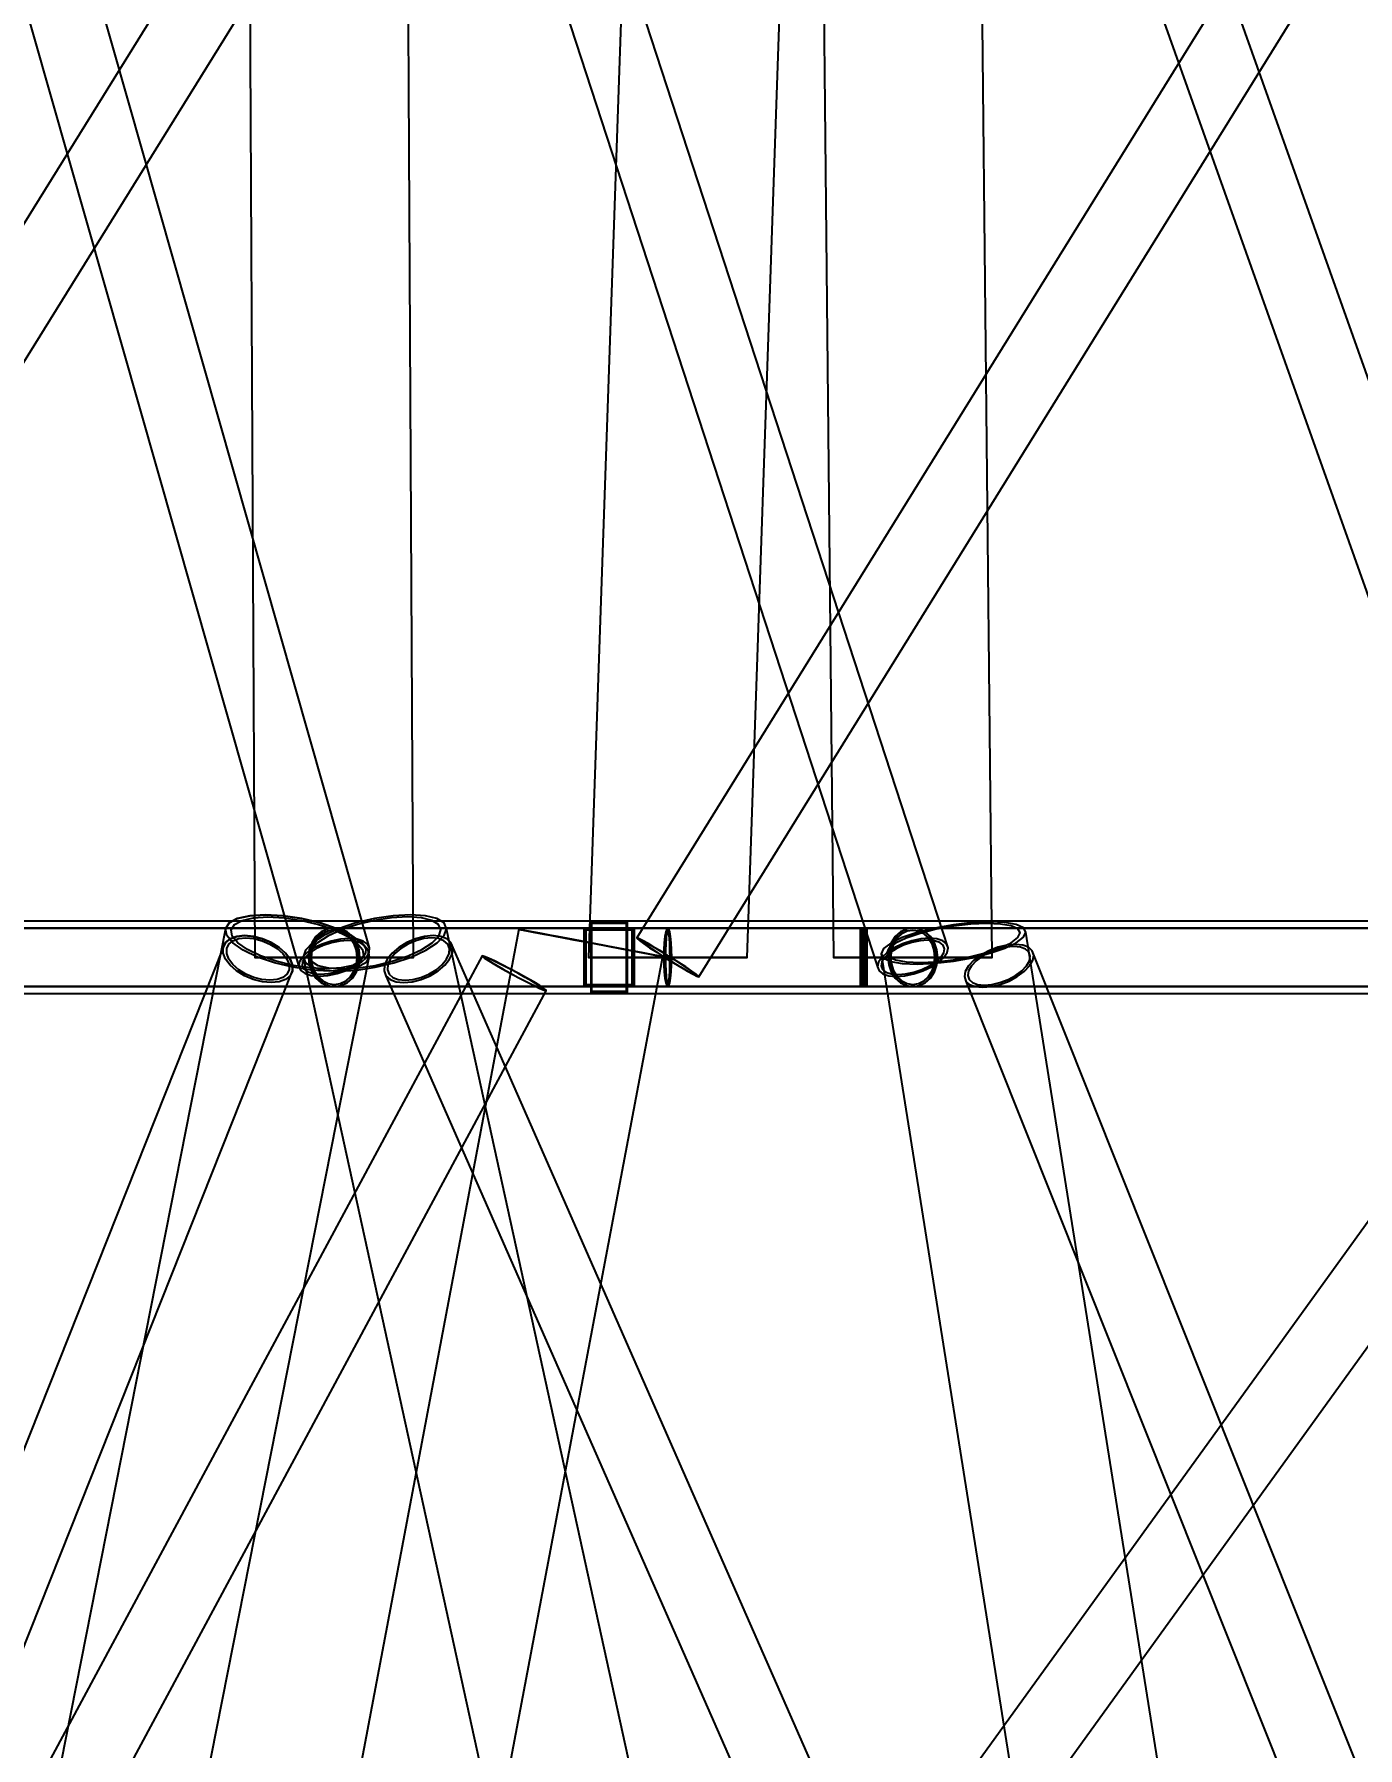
# Model space of a CAD drawing. Header units: millimetres. Extents: x -123812 to 252100, y -3000 to 639000.
# Drawn here: x -19576 to -10403, y 44520 to 56400 of the extents above; entities that cross this region are included whole.
import ezdxf

# ---------------------------------------------------------------- set-up
doc = ezdxf.new("R2010")
doc.units = ezdxf.units.MM
doc.layers.add('D-STR-DIM', color=7, linetype='Continuous', lineweight=13)
doc.layers.add('D-STR-STRC', color=7, linetype='Continuous', lineweight=25)
doc.styles.add('OpenSansCondensed-Light', font='OpenSansCondensed-Light.ttf')
doc.styles.add('TOWER_UNICODE', font='Arial Unicode.ttf')
doc.dimstyles.new('EZDXF', dxfattribs={"dimtxt": 0.25, "dimasz": 0.175, "dimexe": 0.375, "dimexo": 0.125, "dimgap": 0.1, "dimtad": 1, "dimlfac": 100, "dimzin": 12, "dimdsep": 46, "dimtxsty": 'OpenSansCondensed-Light', "dimblk": 'ARCHTICK', "dimcen": 2.5, "dimazin": 3, "dimtfac": 0.5, "dimtmove": 2, "dimatfit": 3})

# ---------------------------------------------------------------- blocks, each defined once
blk = doc.blocks.new('_ARCHTICK')
at = {"color": 0, "linetype": 'BYBLOCK', "const_width": 0.15}
blk.add_lwpolyline([(-0.5, -0.5), (0.5, 0.5)], dxfattribs=at)

msp = doc.modelspace()

# ---------------------------------------------------------------- linework, layer by layer
at = {"layer": 'D-STR-STRC'}
for points in [[(-14968.4, 62634.5), (-22720.8, 50134.5), (-22721.1, 50129.9), (-22706.8, 50116.5), (-22678.8, 50095.1), (-22639.1, 50067.3), (-22590.4, 50034.8), (-22536, 50000), (-22479.6, 49965.2), (-22425.1, 49932.7), (-22376.1, 49904.9), (-22336.1, 49883.5), (-22307.6, 49870.1), (-22292.8, 49865.5), (-14540.4, 62365.5)], [(-7659.8, 62634.1), (-15400.1, 50134.1), (-15398.4, 50129.5), (-15382.1, 50116.1), (-15352.4, 50094.8), (-15311.4, 50067), (-15261.7, 50034.7), (-15206.8, 50000), (-15150.4, 49965.3), (-15096.4, 49933), (-15048.5, 49905.2), (-15009.8, 49883.9), (-14983.1, 49870.5), (-14970.2, 49865.9), (-7229.9, 62365.9)], [(-8937.2, 50094.8), (-13379.4, 62594.8), (-13403, 62616.1), (-13440.9, 62629.5), (-13490.6, 62634.1), (-13548.8, 62629.5), (-13611.3, 62616.1), (-13674.1, 62594.8), (-13732.8, 62567), (-13783.3, 62534.7), (-13822.4, 62500), (-13847.2, 62465.3), (-13856.1, 62433), (-13848.6, 62405.2), (-9406.3, 49905.2)], [(-21304.2, 62435), (-17742.6, 49935), (-17728.8, 49908.1), (-17699.2, 49887.4), (-17655.8, 49874.4), (-17601.6, 49870), (-17540.3, 49874.4), (-17476.1, 49887.4), (-17413.3, 49908.1), (-17356.3, 49935), (-17308.8, 49966.4), (-17274.2, 50000), (-17254.8, 50033.6), (-17251.9, 50065), (-20813.5, 62565)], [(-17806.7, 62433.7), (-13730.6, 49933.7), (-13720.3, 49906.2), (-13694.1, 49885.1), (-13653.8, 49871.9), (-13602.1, 49867.4), (-13542.5, 49871.9), (-13479.1, 49885.1), (-13416.3, 49906.2), (-13358.2, 49933.7), (-13308.9, 49965.7), (-13271.7, 50000), (-13249.2, 50034.3), (-13242.8, 50066.3), (-17319, 62566.3)], [(-19742.4, 37402.3), (-17254, 50002.3), (-17262.9, 50049.4), (-17305.2, 50100), (-17378, 50150.6), (-17476.3, 50197.7), (-17593.4, 50238.2), (-17721.4, 50269.2), (-17851.4, 50288.7), (-17974.8, 50295.4), (-18083, 50288.7), (-18168.7, 50269.2), (-18226, 50238.2), (-18251.1, 50197.7), (-20739.4, 37597.7)], [(-13958.5, 37597.7), (-16717.8, 50197.7), (-16735.4, 50238.2), (-16785.8, 50269.2), (-16865.4, 50288.7), (-16968.8, 50295.4), (-17089.1, 50288.7), (-17217.9, 50269.2), (-17346.6, 50238.2), (-17466.3, 50197.7), (-17569, 50150.6), (-17647.5, 50100), (-17696.5, 50049.4), (-17712.8, 50002.3), (-14953.5, 37402.3)], [(-22686, 37577.4), (-17786.2, 49906.2), (-17786.2, 49945.5), (-17802.5, 49987.7), (-17834, 50029.9), (-17878.6, 50069.2), (-17933.3, 50103), (-17994.3, 50128.9), (-18057.5, 50145.2), (-18118.5, 50150.7), (-18173.2, 50145.2), (-18217.9, 50128.9), (-18249.5, 50103), (-18265.9, 50069.2), (-23165.7, 37740.4)], [(-22506.8, 49796.8), (-15185.2, 49796.8), (-15178, 49803.7), (-15171.4, 49824), (-15165.7, 49856.3), (-15161.3, 49898.4), (-15158.5, 49947.4), (-15157.6, 50000), (-15158.5, 50052.6), (-15161.3, 50101.6), (-15165.7, 50143.7), (-15171.4, 50176), (-15178, 50196.3), (-15185.2, 50203.2), (-22506.8, 50203.2)], [(-21135, 49796.8), (-17497.3, 49796.8), (-17451, 49803.7), (-17407.9, 49824), (-17370.9, 49856.3), (-17342.4, 49898.4), (-17324.6, 49947.4), (-17318.5, 50000), (-17324.6, 50052.6), (-17342.4, 50101.6), (-17370.9, 50143.7), (-17407.9, 50176), (-17451, 50196.3), (-17497.3, 50203.2), (-21135, 50203.2)], [(-17601.7, 37405.6), (-15220.1, 50005.6), (-15237.1, 50008.9), (-15286.9, 50018.4), (-15366.3, 50033.4), (-15469.6, 50053), (-15590, 50075.8), (-15719.2, 50100.2), (-15848.4, 50124.6), (-15968.8, 50147.3), (-16072.2, 50166.9), (-16151.5, 50181.8), (-16201.4, 50191.2), (-16218.4, 50194.4), (-18600, 37594.4)], [(-11270.2, 37774.2), (-16688.4, 50103), (-16716.9, 50128.9), (-16758.9, 50145.2), (-16811.3, 50150.7), (-16870.8, 50145.2), (-16933.1, 50128.9), (-16994.1, 50103), (-17049.7, 50069.2), (-17095.9, 50029.9), (-17129.7, 49987.7), (-17148.8, 49945.5), (-17151.9, 49906.2), (-17138.7, 49872.4), (-11720.5, 37543.6)], [(-7648.3, 50203.2), (-15185.2, 50203.2), (-15189.6, 50196.3), (-15193.6, 50176), (-15197.2, 50143.7), (-15199.9, 50101.6), (-15201.5, 50052.6), (-15202.1, 50000), (-15201.5, 49947.4), (-15199.9, 49898.4), (-15197.2, 49856.3), (-15193.6, 49824), (-15189.6, 49803.7), (-15185.2, 49796.8), (-7648.3, 49796.8)], [(-10700.7, 37574.8), (-12702.9, 50174.8), (-12720, 50205), (-12770.2, 50228), (-12849.9, 50242.3), (-12953.9, 50246.9), (-13075, 50241.5), (-13205, 50226.4), (-13334.9, 50202.7), (-13456, 50172), (-13560, 50136.5), (-13639.8, 50098.4), (-13690, 50060.4), (-13707.1, 50025.2), (-11704.9, 37425.2)], [(-9171.8, 50203.2), (-13486.7, 50203.2), (-13529.9, 50196.3), (-13570.2, 50176), (-13604.7, 50143.7), (-13631.2, 50101.6), (-13647.9, 50052.6), (-13653.6, 50000), (-13647.9, 49947.4), (-13631.2, 49898.4), (-13604.7, 49856.3), (-13570.2, 49824), (-13529.9, 49803.7), (-13486.7, 49796.8), (-9171.8, 49796.8)], [(-17360.8, 37560.8), (-8534.5, 49792.1), (-8537.5, 49797.2), (-8554.3, 49812), (-8583.7, 49835.7), (-8623.8, 49866.5), (-8671.8, 49902.4), (-8724.5, 49940.9), (-8778.2, 49979.4), (-8829.3, 50015.3), (-8874.3, 50046.1), (-8910.1, 50069.8), (-8934.4, 50084.6), (-8945.4, 50089.7), (-17771.7, 37858.5)], [(-7780.3, 37814.9), (-12659.2, 50046.1), (-12685, 50069.8), (-12724.8, 50084.6), (-12775.7, 50089.7), (-12834.4, 50084.6), (-12896.8, 50069.8), (-12958.8, 50046.1), (-13016, 50015.3), (-13064.5, 49979.4), (-13101.1, 49940.9), (-13123.3, 49902.4), (-13129.5, 49866.5), (-13119.4, 49835.7), (-8240.5, 37604.4)], [(-22525.4, 37679.2), (-16027.3, 49768.7), (-16027.8, 49772.9), (-16043.4, 49784.9), (-16073, 49804.1), (-16114.6, 49829.1), (-16165.5, 49858.3), (-16222, 49889.5), (-16280.5, 49920.8), (-16336.8, 49949.9), (-16387.1, 49975), (-16428.1, 49994.2), (-16456.9, 50006.2), (-16471.6, 50010.3), (-22969.7, 37920.8)]]:
    msp.add_lwpolyline(points, dxfattribs=at)
for points in [[(-18111.7, 62500), (-18047.3, 50000), (-16947.3, 50000), (-17014, 62500)], [(-15735.2, 50000), (-14635.2, 50000), (-14205.6, 62500), (-15303.2, 62500)], [(-14162.8, 62500), (-14036.7, 50000), (-12936.7, 50000), (-13065.2, 62500)], [(-17305.2, 50100), (-17262.9, 50049.4), (-17254, 50002.3), (-17279.1, 49961.8), (-17336.4, 49930.8), (-17422.1, 49911.3), (-17530.3, 49904.6), (-17653.6, 49911.3), (-17783.7, 49930.8), (-17911.7, 49961.8), (-18028.8, 50002.3), (-18127.1, 50049.4), (-18199.8, 50100), (-18242.1, 50150.6), (-18251.1, 50197.7), (-18226, 50238.2), (-18168.7, 50269.2), (-18083, 50288.7), (-17974.8, 50295.4), (-17851.4, 50288.7), (-17721.4, 50269.2), (-17593.4, 50238.2), (-17476.3, 50197.7), (-17378, 50150.6)], [(-17340.4, 50100), (-17301.5, 50053.4), (-17293.3, 50010), (-17316.4, 49972.7), (-17369.2, 49944.1), (-17448.1, 49926.1), (-17547.8, 49920), (-17661.4, 49926.1), (-17781.3, 49944.1), (-17899.1, 49972.7), (-18007, 50010), (-18097.6, 50053.4), (-18164.6, 50100), (-18203.6, 50146.6), (-18211.8, 50190), (-18188.7, 50227.3), (-18135.9, 50255.9), (-18057, 50273.9), (-17957.3, 50280), (-17843.7, 50273.9), (-17723.8, 50255.9), (-17605.9, 50227.3), (-17498, 50190), (-17407.5, 50146.6)], [(-17647.5, 50100), (-17696.5, 50049.4), (-17712.8, 50002.3), (-17695.2, 49961.8), (-17644.8, 49930.8), (-17565.2, 49911.3), (-17461.7, 49904.6), (-17341.5, 49911.3), (-17212.6, 49930.8), (-17084, 49961.8), (-16964.2, 50002.3), (-16861.6, 50049.4), (-16783.1, 50100), (-16734, 50150.6), (-16717.8, 50197.7), (-16735.4, 50238.2), (-16785.8, 50269.2), (-16865.4, 50288.7), (-16968.8, 50295.4), (-17089.1, 50288.7), (-17217.9, 50269.2), (-17346.6, 50238.2), (-17466.3, 50197.7), (-17569, 50150.6)], [(-17613.4, 50100), (-17658.6, 50053.4), (-17673.6, 50010), (-17657.4, 49972.7), (-17611, 49944.1), (-17537.7, 49926.1), (-17442.3, 49920), (-17331.6, 49926.1), (-17212.8, 49944.1), (-17094.3, 49972.7), (-16984, 50010), (-16889.5, 50053.4), (-16817.1, 50100), (-16771.9, 50146.6), (-16757, 50190), (-16773.2, 50227.3), (-16819.6, 50255.9), (-16892.9, 50273.9), (-16988.2, 50280), (-17099, 50273.9), (-17217.7, 50255.9), (-17336.3, 50227.3), (-17446.6, 50190), (-17541.1, 50146.6)], [(-29531.5, 49800), (-13819.9, 49800), (-13819.9, 50200), (-29531.5, 50200)], [(-27743.8, 49750), (-5244.4, 49750), (-5244.4, 50250), (-27743.8, 50250)], [(-27643, 49800), (-13803.1, 49800), (-13803.1, 50200), (-27643, 50200)], [(-22354.8, 49800), (-15416.1, 49800), (-15416.1, 50200), (-22354.8, 50200)], [(-17802.5, 49987.7), (-17786.2, 49945.5), (-17786.2, 49906.2), (-17802.6, 49872.4), (-17834.2, 49846.5), (-17878.9, 49830.2), (-17933.6, 49824.6), (-17994.6, 49830.2), (-18057.8, 49846.5), (-18118.7, 49872.4), (-18173.4, 49906.2), (-18218, 49945.5), (-18249.6, 49987.7), (-18265.9, 50029.9), (-18265.9, 50069.2), (-18249.5, 50103), (-18217.9, 50128.9), (-18173.2, 50145.2), (-18118.5, 50150.7), (-18057.5, 50145.2), (-17994.3, 50128.9), (-17933.3, 50103), (-17878.6, 50069.2), (-17834, 50029.9)], [(-17824.5, 49987.7), (-17809.8, 49949.6), (-17809.8, 49914.2), (-17824.6, 49883.7), (-17853.1, 49860.4), (-17893.4, 49845.7), (-17942.7, 49840.7), (-17997.7, 49845.7), (-18054.6, 49860.4), (-18109.6, 49883.7), (-18158.9, 49914.2), (-18199.1, 49949.6), (-18227.6, 49987.7), (-18242.3, 50025.7), (-18242.3, 50061.2), (-18227.5, 50091.6), (-18199, 50115), (-18158.7, 50129.7), (-18109.4, 50134.7), (-18054.4, 50129.7), (-17997.4, 50115), (-17942.4, 50091.6), (-17893.2, 50061.2), (-17852.9, 50025.7)], [(-17676, 50000), (-17669.9, 49947.4), (-17652.1, 49898.4), (-17623.7, 49856.3), (-17586.6, 49824), (-17543.5, 49803.7), (-17497.3, 49796.8), (-17451, 49803.7), (-17407.9, 49824), (-17370.9, 49856.3), (-17342.4, 49898.4), (-17324.6, 49947.4), (-17318.5, 50000), (-17324.6, 50052.6), (-17342.4, 50101.6), (-17370.9, 50143.7), (-17407.9, 50176), (-17451, 50196.3), (-17497.3, 50203.2), (-17543.5, 50196.3), (-17586.6, 50176), (-17623.7, 50143.7), (-17652.1, 50101.6), (-17669.9, 50052.6)], [(-17670.3, 50000), (-17664.4, 49947.4), (-17647.1, 49898.4), (-17619.6, 49856.3), (-17583.8, 49824), (-17542, 49803.7), (-17497.3, 49796.8), (-13486.7, 49796.8), (-13441.9, 49803.7), (-13400.2, 49824), (-13364.3, 49856.3), (-13336.8, 49898.4), (-13319.6, 49947.4), (-13313.7, 50000), (-13319.6, 50052.6), (-13336.8, 50101.6), (-13364.3, 50143.7), (-13400.2, 50176), (-13441.9, 50196.3), (-13486.7, 50203.2), (-17497.3, 50203.2), (-17542, 50196.3), (-17583.8, 50176), (-17619.6, 50143.7), (-17647.1, 50101.6), (-17664.4, 50052.6)], [(-17670.3, 50000), (-17664.4, 49947.4), (-17647.1, 49898.4), (-17619.6, 49856.3), (-17583.8, 49824), (-17542, 49803.7), (-17497.3, 49796.8), (-17452.5, 49803.7), (-17410.7, 49824), (-17374.9, 49856.3), (-17347.4, 49898.4), (-17330.1, 49947.4), (-17324.2, 50000), (-17330.1, 50052.6), (-17347.4, 50101.6), (-17374.9, 50143.7), (-17410.7, 50176), (-17452.5, 50196.3), (-17497.3, 50203.2), (-17542, 50196.3), (-17583.8, 50176), (-17619.6, 50143.7), (-17647.1, 50101.6), (-17664.4, 50052.6)], [(-17661.9, 50000), (-17656.3, 49951.5), (-17639.9, 49906.4), (-17613.7, 49867.6), (-17579.6, 49837.9), (-17539.9, 49819.2), (-17497.3, 49812.8), (-17454.6, 49819.2), (-17414.9, 49837.9), (-17380.8, 49867.6), (-17354.6, 49906.4), (-17338.2, 49951.5), (-17332.6, 50000), (-17338.2, 50048.5), (-17354.6, 50093.6), (-17380.8, 50132.4), (-17414.9, 50162.1), (-17454.6, 50180.8), (-17497.3, 50187.2), (-17539.9, 50180.8), (-17579.6, 50162.1), (-17613.7, 50132.4), (-17639.9, 50093.6), (-17656.3, 50048.5)], [(-17656.7, 50000), (-17651.2, 49951.5), (-17635.3, 49906.4), (-17610, 49867.6), (-17577, 49837.9), (-17538.5, 49819.2), (-17497.3, 49812.8), (-17456, 49819.2), (-17417.5, 49837.9), (-17384.5, 49867.6), (-17359.2, 49906.4), (-17343.3, 49951.5), (-17337.8, 50000), (-17343.3, 50048.5), (-17359.2, 50093.6), (-17384.5, 50132.4), (-17417.5, 50162.1), (-17456, 50180.8), (-17497.3, 50187.2), (-17538.5, 50180.8), (-17577, 50162.1), (-17610, 50132.4), (-17635.3, 50093.6), (-17651.2, 50048.5)], [(-17129.7, 49987.7), (-17148.8, 49945.5), (-17151.9, 49906.2), (-17138.7, 49872.4), (-17110.2, 49846.5), (-17068.2, 49830.2), (-17015.8, 49824.6), (-16956.3, 49830.2), (-16894, 49846.5), (-16833, 49872.4), (-16777.4, 49906.2), (-16731.2, 49945.5), (-16697.4, 49987.7), (-16678.3, 50029.9), (-16675.2, 50069.2), (-16688.4, 50103), (-16716.9, 50128.9), (-16758.9, 50145.2), (-16811.3, 50150.7), (-16870.8, 50145.2), (-16933.1, 50128.9), (-16994.1, 50103), (-17049.7, 50069.2), (-17095.9, 50029.9)], [(-17108.5, 49987.7), (-17125.7, 49949.6), (-17128.4, 49914.2), (-17116.5, 49883.7), (-17090.8, 49860.4), (-17053, 49845.7), (-17005.7, 49840.7), (-16952.1, 49845.7), (-16895.9, 49860.4), (-16840.9, 49883.7), (-16790.8, 49914.2), (-16749.1, 49949.6), (-16718.6, 49987.7), (-16701.4, 50025.7), (-16698.7, 50061.2), (-16710.6, 50091.6), (-16736.3, 50115), (-16774.1, 50129.7), (-16821.4, 50134.7), (-16875, 50129.7), (-16931.2, 50115), (-16986.2, 50091.6), (-17036.3, 50061.2), (-17078, 50025.7)], [(-15719.2, 50100.2), (-15848.4, 50124.6), (-15968.8, 50147.3), (-16072.2, 50166.9), (-16151.5, 50181.8), (-16201.4, 50191.2), (-16218.4, 50194.4), (-16201.4, 50191.1), (-16151.5, 50181.6), (-16072.2, 50166.6), (-15968.8, 50147), (-15848.4, 50124.2), (-15719.2, 50099.8), (-15590, 50075.4), (-15469.6, 50052.7), (-15366.3, 50033.1), (-15286.9, 50018.2), (-15237.1, 50008.8), (-15220.1, 50005.6), (-15237.1, 50008.9), (-15286.9, 50018.4), (-15366.3, 50033.4), (-15469.6, 50053), (-15590, 50075.8)], [(-15719.2, 50100.2), (-15838.2, 50122.7), (-15949.1, 50143.6), (-16044.4, 50161.6), (-16117.5, 50175.4), (-16163.4, 50184), (-16179.1, 50186.9), (-16163.4, 50183.9), (-16117.5, 50175.2), (-16044.4, 50161.3), (-15949.1, 50143.3), (-15838.2, 50122.3), (-15719.2, 50099.8), (-15600.2, 50077.3), (-15489.3, 50056.4), (-15394, 50038.4), (-15321, 50024.6), (-15275, 50016), (-15259.4, 50013.1), (-15275, 50016.1), (-15321, 50024.8), (-15394, 50038.7), (-15489.3, 50056.7), (-15600.2, 50077.7)], [(-15416.1, 50200), (-15767.9, 50200), (-15767.9, 49800), (-15416.1, 49800)], [(-15762.4, 49800), (-8181.2, 49800), (-8181.2, 50200), (-15762.4, 50200)], [(-15421.6, 50200), (-15762.4, 50200), (-15762.4, 49800), (-15421.6, 49800)], [(-15426.7, 50188), (-15757.3, 50188), (-15757.3, 49812), (-15426.7, 49812)], [(-15431.8, 50188), (-15752.2, 50188), (-15752.2, 49812), (-15431.8, 49812)], [(-15717, 49750), (-5244.4, 49750), (-5244.4, 50250), (-15717, 50250)], [(-15717, 50250), (-15467, 50250), (-15467, 49750), (-15717, 49750)], [(-15711, 50238), (-15473, 50238), (-15473, 49762), (-15711, 49762)], [(-15206.8, 50000), (-15150.4, 49965.3), (-15096.4, 49933), (-15048.5, 49905.2), (-15009.8, 49883.9), (-14983.1, 49870.5), (-14970.2, 49865.9), (-14972, 49870.5), (-14988.2, 49883.9), (-15017.9, 49905.2), (-15059, 49933), (-15108.7, 49965.3), (-15163.6, 50000), (-15219.9, 50034.7), (-15273.9, 50067), (-15321.9, 50094.8), (-15360.5, 50116.1), (-15387.2, 50129.5), (-15400.1, 50134.1), (-15398.4, 50129.5), (-15382.1, 50116.1), (-15352.4, 50094.8), (-15311.4, 50067), (-15261.7, 50034.7)], [(-15212.8, 50000), (-15211.8, 49947.4), (-15209.1, 49898.4), (-15204.7, 49856.3), (-15199, 49824), (-15192.3, 49803.7), (-15185.2, 49796.8), (-15178, 49803.7), (-15171.4, 49824), (-15165.7, 49856.3), (-15161.3, 49898.4), (-15158.5, 49947.4), (-15157.6, 50000), (-15158.5, 50052.6), (-15161.3, 50101.6), (-15165.7, 50143.7), (-15171.4, 50176), (-15178, 50196.3), (-15185.2, 50203.2), (-15192.3, 50196.3), (-15199, 50176), (-15204.7, 50143.7), (-15209.1, 50101.6), (-15211.8, 50052.6)], [(-15210.6, 50000), (-15209.7, 49951.5), (-15207.2, 49906.4), (-15203.2, 49867.6), (-15197.9, 49837.9), (-15191.8, 49819.2), (-15185.2, 49812.8), (-15178.6, 49819.2), (-15172.5, 49837.9), (-15167.2, 49867.6), (-15163.2, 49906.4), (-15160.6, 49951.5), (-15159.7, 50000), (-15160.6, 50048.5), (-15163.2, 50093.6), (-15167.2, 50132.4), (-15172.5, 50162.1), (-15178.6, 50180.8), (-15185.2, 50187.2), (-15191.8, 50180.8), (-15197.9, 50162.1), (-15203.2, 50132.4), (-15207.2, 50093.6), (-15209.7, 50048.5)], [(-15202.1, 50000), (-15201.5, 49947.4), (-15199.9, 49898.4), (-15197.2, 49856.3), (-15193.6, 49824), (-15189.6, 49803.7), (-15185.2, 49796.8), (-15180.8, 49803.7), (-15176.7, 49824), (-15173.2, 49856.3), (-15170.5, 49898.4), (-15168.8, 49947.4), (-15168.2, 50000), (-15168.8, 50052.6), (-15170.5, 50101.6), (-15173.2, 50143.7), (-15176.7, 50176), (-15180.8, 50196.3), (-15185.2, 50203.2), (-15189.6, 50196.3), (-15193.6, 50176), (-15197.2, 50143.7), (-15199.9, 50101.6), (-15201.5, 50052.6)], [(-15200.8, 50000), (-15200.3, 49951.5), (-15198.7, 49906.4), (-15196.2, 49867.6), (-15193, 49837.9), (-15189.2, 49819.2), (-15185.2, 49812.8), (-15181.1, 49819.2), (-15177.4, 49837.9), (-15174.1, 49867.6), (-15171.6, 49906.4), (-15170.1, 49951.5), (-15169.6, 50000), (-15170.1, 50048.5), (-15171.6, 50093.6), (-15174.1, 50132.4), (-15177.4, 50162.1), (-15181.1, 50180.8), (-15185.2, 50187.2), (-15189.2, 50180.8), (-15193, 50162.1), (-15196.2, 50132.4), (-15198.7, 50093.6), (-15200.3, 50048.5)], [(-13803.1, 50200), (-13851.5, 50200), (-13851.5, 49800), (-13803.1, 49800)], [(-13804.6, 50188), (-13850.1, 50188), (-13850.1, 49812), (-13804.6, 49812)], [(-13819.9, 50200), (-13834.7, 50200), (-13834.7, 49800), (-13819.9, 49800)], [(-13820.4, 50188), (-13834.3, 50188), (-13834.3, 49812), (-13820.4, 49812)], [(-13832.8, 49800), (5.5, 49800), (5.5, 50200), (-13832.8, 50200)], [(-13821.9, 50200), (-13832.8, 50200), (-13832.8, 49800), (-13821.9, 49800)], [(-13822.2, 50188), (-13832.4, 50188), (-13832.4, 49812), (-13822.2, 49812)], [(-13205, 50226.4), (-13334.9, 50202.7), (-13456, 50172), (-13560, 50136.5), (-13639.8, 50098.4), (-13690, 50060.4), (-13707.1, 50025.2), (-13690, 49995), (-13639.8, 49972), (-13560, 49957.7), (-13456, 49953.1), (-13334.9, 49958.5), (-13205, 49973.6), (-13075, 49997.3), (-12953.9, 50028), (-12849.9, 50063.5), (-12770.2, 50101.6), (-12720, 50139.6), (-12702.9, 50174.8), (-12720, 50205), (-12770.2, 50228), (-12849.9, 50242.3), (-12953.9, 50246.9), (-13075, 50241.5)], [(-13205, 50216.4), (-13324.7, 50194.6), (-13436.3, 50166.4), (-13532.1, 50133.6), (-13605.6, 50098.5), (-13651.8, 50063.5), (-13667.5, 50031), (-13651.8, 50003.3), (-13605.6, 49982.1), (-13532.1, 49968.9), (-13436.3, 49964.7), (-13324.7, 49969.7), (-13205, 49983.6), (-13085.3, 50005.4), (-12973.7, 50033.6), (-12877.9, 50066.4), (-12804.4, 50101.5), (-12758.2, 50136.5), (-12742.4, 50169), (-12758.2, 50196.7), (-12804.4, 50217.9), (-12877.9, 50231.1), (-12973.7, 50235.3), (-13085.3, 50230.3)], [(-13659.8, 50000), (-13653.9, 49947.4), (-13636.6, 49898.4), (-13609.1, 49856.3), (-13573.2, 49824), (-13531.5, 49803.7), (-13486.7, 49796.8), (-13441.9, 49803.7), (-13400.2, 49824), (-13364.3, 49856.3), (-13336.8, 49898.4), (-13319.6, 49947.4), (-13313.7, 50000), (-13319.6, 50052.6), (-13336.8, 50101.6), (-13364.3, 50143.7), (-13400.2, 50176), (-13441.9, 50196.3), (-13486.7, 50203.2), (-13531.5, 50196.3), (-13573.2, 50176), (-13609.1, 50143.7), (-13636.6, 50101.6), (-13653.9, 50052.6)], [(-13653.6, 50000), (-13647.9, 49947.4), (-13631.2, 49898.4), (-13604.7, 49856.3), (-13570.2, 49824), (-13529.9, 49803.7), (-13486.7, 49796.8), (-13443.5, 49803.7), (-13403.3, 49824), (-13368.7, 49856.3), (-13342.2, 49898.4), (-13325.5, 49947.4), (-13319.8, 50000), (-13325.5, 50052.6), (-13342.2, 50101.6), (-13368.7, 50143.7), (-13403.3, 50176), (-13443.5, 50196.3), (-13486.7, 50203.2), (-13529.9, 50196.3), (-13570.2, 50176), (-13604.7, 50143.7), (-13631.2, 50101.6), (-13647.9, 50052.6)], [(-13646.1, 50000), (-13640.7, 49951.5), (-13624.8, 49906.4), (-13599.4, 49867.6), (-13566.4, 49837.9), (-13528, 49819.2), (-13486.7, 49812.8), (-13445.4, 49819.2), (-13407, 49837.9), (-13374, 49867.6), (-13348.6, 49906.4), (-13332.7, 49951.5), (-13327.3, 50000), (-13332.7, 50048.5), (-13348.6, 50093.6), (-13374, 50132.4), (-13407, 50162.1), (-13445.4, 50180.8), (-13486.7, 50187.2), (-13528, 50180.8), (-13566.4, 50162.1), (-13599.4, 50132.4), (-13624.8, 50093.6), (-13640.7, 50048.5)], [(-13640.5, 50000), (-13635.2, 49951.5), (-13619.9, 49906.4), (-13595.4, 49867.6), (-13563.6, 49837.9), (-13526.5, 49819.2), (-13486.7, 49812.8), (-13446.9, 49819.2), (-13409.8, 49837.9), (-13378, 49867.6), (-13353.6, 49906.4), (-13338.2, 49951.5), (-13333, 50000), (-13338.2, 50048.5), (-13353.6, 50093.6), (-13378, 50132.4), (-13409.8, 50162.1), (-13446.9, 50180.8), (-13486.7, 50187.2), (-13526.5, 50180.8), (-13563.6, 50162.1), (-13595.4, 50132.4), (-13619.9, 50093.6), (-13635.2, 50048.5)], [(-17720.3, 50000), (-17739.7, 49966.4), (-17742.6, 49935), (-17728.8, 49908.1), (-17699.2, 49887.4), (-17655.8, 49874.4), (-17601.6, 49870), (-17540.3, 49874.4), (-17476.1, 49887.4), (-17413.3, 49908.1), (-17356.3, 49935), (-17308.8, 49966.4), (-17274.2, 50000), (-17254.8, 50033.6), (-17251.9, 50065), (-17265.7, 50091.9), (-17295.3, 50112.6), (-17338.7, 50125.6), (-17392.9, 50130), (-17454.2, 50125.6), (-17518.4, 50112.6), (-17581.2, 50091.9), (-17638.3, 50065), (-17685.7, 50033.6)], [(-17698.4, 50000), (-17715.9, 49969.7), (-17718.5, 49941.4), (-17706, 49917.1), (-17679.3, 49898.5), (-17640.2, 49886.8), (-17591.3, 49882.8), (-17536.1, 49886.8), (-17478.2, 49898.5), (-17421.6, 49917.1), (-17370.1, 49941.4), (-17327.3, 49969.7), (-17296.1, 50000), (-17278.6, 50030.3), (-17276, 50058.6), (-17288.5, 50082.9), (-17315.2, 50101.5), (-17354.3, 50113.2), (-17403.2, 50117.2), (-17458.4, 50113.2), (-17516.3, 50101.5), (-17572.9, 50082.9), (-17624.4, 50058.6), (-17667.2, 50030.3)], [(-15204.6, 50000), (-15153.8, 49968.7), (-15105.1, 49939.6), (-15061.9, 49914.5), (-15027.1, 49895.3), (-15003, 49883.2), (-14991.4, 49879.1), (-14992.9, 49883.2), (-15007.6, 49895.3), (-15034.4, 49914.5), (-15071.4, 49939.6), (-15116.2, 49968.7), (-15165.7, 50000), (-15216.5, 50031.3), (-15265.2, 50060.4), (-15308.4, 50085.5), (-15343.3, 50104.7), (-15367.3, 50116.8), (-15379, 50120.9), (-15377.4, 50116.8), (-15362.7, 50104.7), (-15336, 50085.5), (-15298.9, 50060.4), (-15254.1, 50031.3)], [(-13701.7, 50000), (-13724.2, 49965.7), (-13730.6, 49933.7), (-13720.3, 49906.2), (-13694.1, 49885.1), (-13653.8, 49871.9), (-13602.1, 49867.4), (-13542.5, 49871.9), (-13479.1, 49885.1), (-13416.3, 49906.2), (-13358.2, 49933.7), (-13308.9, 49965.7), (-13271.7, 50000), (-13249.2, 50034.3), (-13242.8, 50066.3), (-13253.1, 50093.8), (-13279.3, 50114.9), (-13319.6, 50128.1), (-13371.3, 50132.6), (-13430.9, 50128.1), (-13494.3, 50114.9), (-13557.2, 50093.8), (-13615.2, 50066.3), (-13664.5, 50034.3)], [(-13680.5, 50000), (-13700.8, 49969), (-13706.6, 49940.2), (-13697.3, 49915.4), (-13673.7, 49896.4), (-13637.3, 49884.5), (-13590.7, 49880.4), (-13537, 49884.5), (-13479.9, 49896.4), (-13423.2, 49915.4), (-13370.9, 49940.2), (-13326.4, 49969), (-13292.9, 50000), (-13272.6, 50031), (-13266.8, 50059.8), (-13276.1, 50084.6), (-13299.7, 50103.6), (-13336.1, 50115.5), (-13382.7, 50119.6), (-13436.4, 50115.5), (-13493.5, 50103.6), (-13550.2, 50084.6), (-13602.6, 50059.8), (-13647, 50031)], [(-13101.1, 49940.9), (-13123.3, 49902.4), (-13129.5, 49866.5), (-13119.4, 49835.7), (-13093.6, 49812), (-13053.8, 49797.2), (-13002.9, 49792.1), (-12944.2, 49797.2), (-12881.7, 49812), (-12819.8, 49835.7), (-12762.6, 49866.5), (-12714.1, 49902.4), (-12677.4, 49940.9), (-12655.3, 49979.4), (-12649, 50015.3), (-12659.2, 50046.1), (-12685, 50069.8), (-12724.8, 50084.6), (-12775.7, 50089.7), (-12834.4, 50084.6), (-12896.8, 50069.8), (-12958.8, 50046.1), (-13016, 50015.3), (-13064.5, 49979.4)], [(-13080.3, 49940.9), (-13100.3, 49906.2), (-13105.9, 49873.8), (-13096.7, 49846), (-13073.5, 49824.7), (-13037.6, 49811.3), (-12991.7, 49806.7), (-12938.8, 49811.3), (-12882.5, 49824.7), (-12826.6, 49846), (-12775.1, 49873.8), (-12731.3, 49906.2), (-12698.3, 49940.9), (-12678.3, 49975.6), (-12672.7, 50008), (-12681.8, 50035.8), (-12705.1, 50057.1), (-12740.9, 50070.5), (-12786.9, 50075.1), (-12839.8, 50070.5), (-12896.1, 50057.1), (-12951.9, 50035.8), (-13003.5, 50008), (-13047.3, 49975.6)], [(-16947.3, 50000), (-16966, 50000), (-17020.9, 50000), (-17108.3, 50000), (-17222.3, 50000), (-17354.9, 50000), (-17497.3, 50000), (-17639.6, 50000), (-17772.3, 50000), (-17886.2, 50000), (-17973.6, 50000), (-18028.5, 50000), (-18047.3, 50000), (-18028.5, 50000), (-17973.6, 50000), (-17886.2, 50000), (-17772.3, 50000), (-17639.6, 50000), (-17497.3, 50000), (-17354.9, 50000), (-17222.3, 50000), (-17108.3, 50000), (-17020.9, 50000), (-16966, 50000)], [(-16972.3, 50000), (-16990.1, 50000), (-17042.6, 50000), (-17126, 50000), (-17234.8, 50000), (-17361.4, 50000), (-17497.3, 50000), (-17633.1, 50000), (-17759.8, 50000), (-17868.5, 50000), (-17951.9, 50000), (-18004.4, 50000), (-18022.3, 50000), (-18004.4, 50000), (-17951.9, 50000), (-17868.5, 50000), (-17759.8, 50000), (-17633.1, 50000), (-17497.3, 50000), (-17361.4, 50000), (-17234.8, 50000), (-17126, 50000), (-17042.6, 50000), (-16990.1, 50000)], [(-16276.8, 49889.5), (-16218.4, 49858.3), (-16162.1, 49829.1), (-16111.8, 49804.1), (-16070.8, 49784.9), (-16042, 49772.9), (-16027.3, 49768.7), (-16027.8, 49772.9), (-16043.4, 49784.9), (-16073, 49804.1), (-16114.6, 49829.1), (-16165.5, 49858.3), (-16222, 49889.5), (-16280.5, 49920.8), (-16336.8, 49949.9), (-16387.1, 49975), (-16428.1, 49994.2), (-16456.9, 50006.2), (-16471.6, 50010.3), (-16471.1, 50006.2), (-16455.5, 49994.2), (-16425.9, 49975), (-16384.2, 49949.9), (-16333.4, 49920.8)], [(-16274.2, 49889.5), (-16221.5, 49861.3), (-16170.7, 49835.1), (-16125.3, 49812.5), (-16088.4, 49795.2), (-16062.4, 49784.3), (-16049.2, 49780.6), (-16049.6, 49784.3), (-16063.7, 49795.2), (-16090.4, 49812.5), (-16127.9, 49835.1), (-16173.7, 49861.3), (-16224.7, 49889.5), (-16277.4, 49917.7), (-16328.2, 49944), (-16373.6, 49966.5), (-16410.5, 49983.9), (-16436.5, 49994.7), (-16449.7, 49998.4), (-16449.3, 49994.7), (-16435.2, 49983.9), (-16408.5, 49966.5), (-16371, 49944), (-16325.1, 49917.7)], [(-14635.2, 50000), (-14653.9, 50000), (-14708.9, 50000), (-14796.3, 50000), (-14910.2, 50000), (-15042.8, 50000), (-15185.2, 50000), (-15327.5, 50000), (-15460.2, 50000), (-15574.1, 50000), (-15661.5, 50000), (-15716.4, 50000), (-15735.2, 50000), (-15716.4, 50000), (-15661.5, 50000), (-15574.1, 50000), (-15460.2, 50000), (-15327.5, 50000), (-15185.2, 50000), (-15042.8, 50000), (-14910.2, 50000), (-14796.3, 50000), (-14708.9, 50000), (-14653.9, 50000)], [(-14660.2, 50000), (-14678.1, 50000), (-14730.5, 50000), (-14813.9, 50000), (-14922.7, 50000), (-15049.3, 50000), (-15185.2, 50000), (-15321.1, 50000), (-15447.7, 50000), (-15556.4, 50000), (-15639.8, 50000), (-15692.3, 50000), (-15710.2, 50000), (-15692.3, 50000), (-15639.8, 50000), (-15556.4, 50000), (-15447.7, 50000), (-15321.1, 50000), (-15185.2, 50000), (-15049.3, 50000), (-14922.7, 50000), (-14813.9, 50000), (-14730.5, 50000), (-14678.1, 50000)], [(-12936.7, 50000), (-12955.4, 50000), (-13010.4, 50000), (-13097.8, 50000), (-13211.7, 50000), (-13344.4, 50000), (-13486.7, 50000), (-13629.1, 50000), (-13761.7, 50000), (-13875.6, 50000), (-13963, 50000), (-14018, 50000), (-14036.7, 50000), (-14018, 50000), (-13963, 50000), (-13875.6, 50000), (-13761.7, 50000), (-13629.1, 50000), (-13486.7, 50000), (-13344.4, 50000), (-13211.7, 50000), (-13097.8, 50000), (-13010.4, 50000), (-12955.4, 50000)], [(-12961.7, 50000), (-12979.6, 50000), (-13032, 50000), (-13115.5, 50000), (-13224.2, 50000), (-13350.8, 50000), (-13486.7, 50000), (-13622.6, 50000), (-13749.2, 50000), (-13857.9, 50000), (-13941.4, 50000), (-13993.8, 50000), (-14011.7, 50000), (-13993.8, 50000), (-13941.4, 50000), (-13857.9, 50000), (-13749.2, 50000), (-13622.6, 50000), (-13486.7, 50000), (-13350.8, 50000), (-13224.2, 50000), (-13115.5, 50000), (-13032, 50000), (-12979.6, 50000)]]:
    msp.add_lwpolyline(points, close=True, dxfattribs=at)

# ---------------------------------------------------------------- dimensions: what is measured, and where the dimension line sits
at = {"layer": 'D-STR-DIM'}
msp.add_linear_dim(base=(-112000, 0), p1=(0, 0), p2=(0, 634000), angle=90, dimstyle='EZDXF', override={"dimtxt": 8400, "dimasz": 3750, "dimexe": 2100, "dimexo": 1800, "dimgap": 2100, "dimtad": 1, "dimdec": 0, "dimlfac": 1, "dimlunit": 2, "dimtxsty": 'TOWER_UNICODE', "dimclrd": 7, "dimclre": 7, "dimclrt": 7}, dxfattribs=at).render()

doc.saveas('drawing.dxf')
